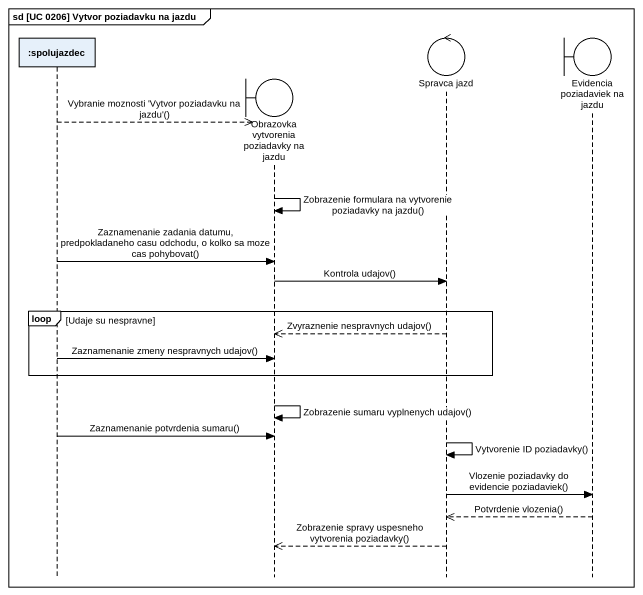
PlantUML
@startuml
mainframe sd [UC 0206] Vytvor poziadavku na jazdu
hide footbox
participant ":spolujazdec" as spolujazdec
boundary "Obrazovka vytvorenia poziadavky na jazdu" as Obrazovka_vytvorenia
control "Spravca jazd" as Spravca_jazd
boundary "Evidencia poziadaviek na jazdu" as Evidencia_poziadaviek_na

spolujazdec -->> Obrazovka_vytvorenia ** : Vybranie moznosti 'Vytvor poziadavku na jazdu'()
Obrazovka_vytvorenia -> Obrazovka_vytvorenia : Zobrazenie formulara na vytvorenie poziadavky na jazdu()
spolujazdec -> Obrazovka_vytvorenia : Zaznamenanie zadania datumu, predpokladaneho casu odchodu, o kolko sa moze cas pohybovat()
Obrazovka_vytvorenia -> Spravca_jazd : Kontrola udajov()
loop Udaje su nespravne
  Spravca_jazd -->> Obrazovka_vytvorenia : Zvyraznenie nespravnych udajov()
  spolujazdec -> Obrazovka_vytvorenia : Zaznamenanie zmeny nespravnych udajov()
end
Obrazovka_vytvorenia -> Obrazovka_vytvorenia : Zobrazenie sumaru vyplnenych udajov()
spolujazdec -> Obrazovka_vytvorenia : Zaznamenanie potvrdenia sumaru()
Spravca_jazd -> Spravca_jazd : Vytvorenie ID poziadavky()
Spravca_jazd -> Evidencia_poziadaviek_na : Vlozenie poziadavky do evidencie poziadaviek()
Evidencia_poziadaviek_na -->> Spravca_jazd : Potvrdenie vlozenia()
Spravca_jazd -->> Obrazovka_vytvorenia : Zobrazenie spravy uspesneho vytvorenia poziadavky()
@enduml
